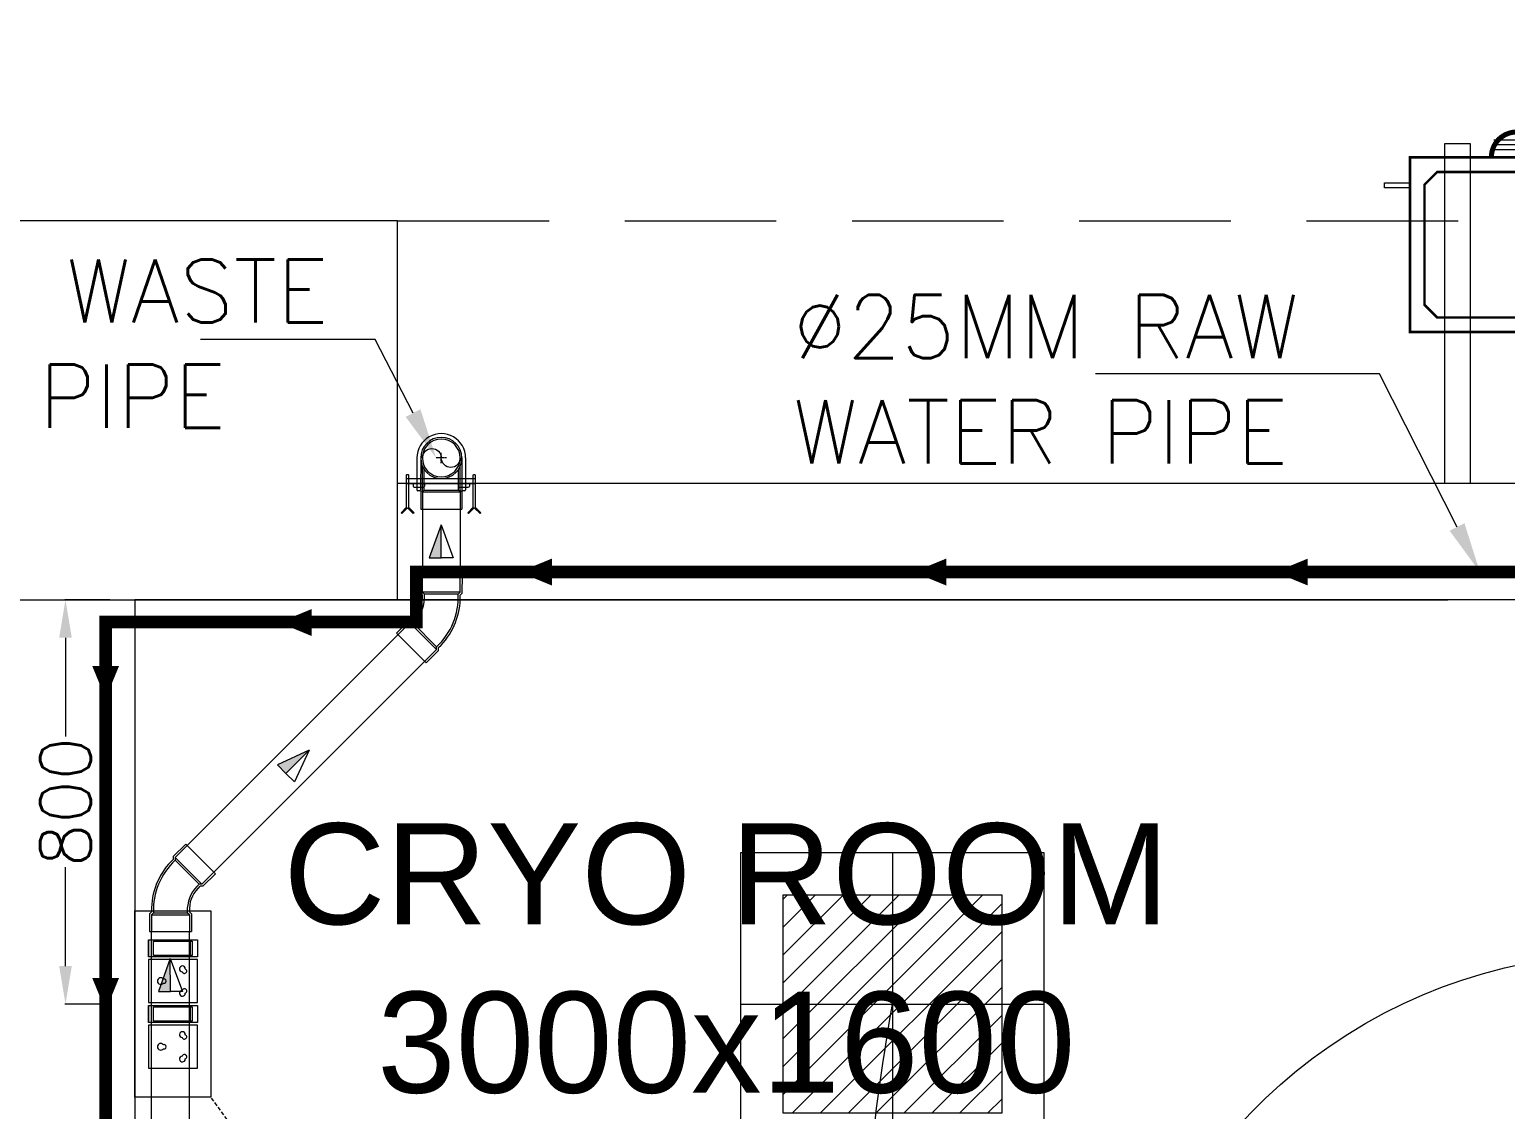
# Model space of a CAD drawing. Extents: x 3505867 to 4040009, y -660366 to -590408.
# Drawn here: x 3514875 to 3517798, y -597532 to -595394 of the extents above; entities that cross this region are included whole.
import ezdxf
from ezdxf import colors
from ezdxf.entities.mleader import LeaderData, LeaderLine
from ezdxf.math import Vec2, Vec3

# ---------------------------------------------------------------- set-up
doc = ezdxf.new("R2010")
doc.units = 0
doc.header["$LTSCALE"] = 6
doc.header["$MEASUREMENT"] = 0
for name, pattern in [('1', [0]), ('CENTER2', [1.125, 0.75, -0.125, 0.125, -0.125]), ('DASHED2', [0.375, 0.25, -0.125]), ('HIDDEN', [0.375, 0.25, -0.125])]:
    doc.linetypes.add(name, pattern=pattern)
doc.layers.get('0').update_dxf_attribs({"linetype": 'CONTINUOUS', "lineweight": 0})
doc.layers.get('Defpoints').update_dxf_attribs({"linetype": 'CONTINUOUS', "lineweight": 0})
doc.layers.add('CFT_LOOPING', color=7, linetype='1', lineweight=0, true_color=0xd6d600)
doc.layers.add('ELE-LIGHTING WIRING', color=7, linetype='CONTINUOUS', lineweight=0, true_color=0x63d7b6)
for name, color, linetype, lineweight in [('Chajja', 7, 'CONTINUOUS', 0), ('COL', 5, 'CONTINUOUS', 0), ('DIM', 7, 'CONTINUOUS', 0), ('ELE 36W EMERGENCY LIGHT', 5, 'CONTINUOUS', 0), ('ELE- DBS', 1, 'CONTINUOUS', 0), ('ELE-2NOS OF 6-16 RAW POWER SOCKET', 1, 'CONTINUOUS', 0), ('ELE-36W EMERGENCY  LED LIGHT', 7, 'CONTINUOUS', 0), ('ELE-CABLE TRAY', 31, 'CONTINUOUS', 0), ('ELE. 2N0S OF 6-16 UPS SOCKETS', 191, 'CONTINUOUS', 0), ('ELE. DB', 1, 'CONTINUOUS', 0), ('HTL-AC UNIT', 5, 'CONTINUOUS', 0), ('PHE-SP', 1, 'CONTINUOUS', 0), ('phe-text', 1, 'CONTINUOUS', 0), ('PL- WASTE PIPE', 6, 'CONTINUOUS', 0), ('PL-CLAMP', 211, 'CONTINUOUS', 0), ('PL-RA WATER SUPPLY PIPE', 100, 'CONTINUOUS', 0), ('PL-SOFT  WATER SUPPLY PIPE', 162, 'CONTINUOUS', 0), ('PL-SOIL PIPE', 1, 'CONTINUOUS', 0), ('PL-WATER PIPING', 1, 'CONTINUOUS', 0), ('Single Leaf Door', 4, 'CONTINUOUS', 0), ('WALL', 10, 'CONTINUOUS', 0)]:
    doc.layers.add(name, color=color, linetype=linetype, lineweight=lineweight)
doc.styles.add('ARIAL', font='arial.ttf')
doc.styles.add('ROMANS', font='romans.shx')
doc.styles.get("Standard").update_dxf_attribs({"font": 'SIMPLEX'})
doc.dimstyles.new('AC DIM', dxfattribs={"dimtxt": 200, "dimasz": 200, "dimexe": 0.18, "dimexo": 50, "dimgap": 50, "dimtad": 1, "dimdec": 0, "dimzin": 12, "dimdsep": 46, "dimtxsty": 'ROMANS', "dimcen": 0, "dimclrt": 7, "dimadec": 0, "dimazin": 0, "dimtfac": 1, "dimtdec": 0, "dimtix": 1, "dimtofl": 0, "dimtmove": 0, "dimatfit": 3, "dimfxl": 1, "dimtolj": 1, "dimtzin": 12, "dimarcsym": 0})
doc.dimstyles.new('AEPL1', dxfattribs={"dimtxt": 100, "dimasz": 75, "dimexe": 1.25, "dimexo": 50, "dimtad": 0, "dimdec": 0, "dimtxsty": 'ROMANS', "dimcen": 2.5, "dimclrd": 7, "dimclre": 7, "dimadec": 0, "dimazin": 0, "dimtfac": 1, "dimtdec": 0, "dimtmove": 0, "dimatfit": 3, "dimfxl": 1, "dimlwd": 0, "dimlwe": 0, "dimarcsym": 0})

# ---------------------------------------------------------------- blocks, each defined once
blk = doc.blocks.new('1000x2100x100 SD')
at = {"layer": 'Single Leaf Door'}
for points in [[(44.2, 338.9), (49.1, 338.9), (49.1, 635.4), (44.2, 635.4)], [(87.8, 635.4), (82.8, 635.4), (82.8, 338.9), (87.8, 338.9)]]:
    blk.add_hatch(color=6, dxfattribs=at).paths.add_polyline_path(points)
at = {"layer": 'Single Leaf Door', "color": 8}
for p, q in [((44.2, 100), (44.2, 1004.2)), ((44.2, 1004.2), (87.8, 1004.2)), ((66, 635.4), (66, 1004.2)), ((87.8, 1004.2), (87.8, 100)), ((29.8, 946.7), (29.8, 928.8)), ((44.2, 948.7), (31.7, 948.7)), ((44.2, 948.7), (44.2, 926.8)), ((31.7, 926.8), (44.2, 926.8)), ((66, 100), (66, 338.9)), ((0, 100), (0, 0)), ((40.2, 100), (0, 100)), ((2, 98), (2, 2)), ((38.2, 98), (2, 98)), ((38.2, 3), (38.2, 98)), ((40.2, 5), (40.2, 100)), ((87.8, 100), (44.2, 100)), ((959.8, 5), (959.8, 100)), ((959.8, 100), (1000, 100)), ((961.8, 3), (961.8, 98)), ((961.8, 98), (998, 98)), ((998, 98), (998, 2)), ((1000, 100), (1000, 0)), ((0, 0), (40.2, 0)), ((2, 2), (40.2, 2)), ((50.1, 3), (38.2, 3)), ((52.1, 5), (40.2, 5)), ((40.2, 2), (50.1, 2)), ((40.2, 0), (52.1, 0)), ((50.1, 2), (50.1, 3)), ((52.1, 0), (52.1, 5)), ((947.9, 5), (959.8, 5)), ((947.9, 0), (947.9, 5)), ((959.8, 0), (947.9, 0)), ((949.9, 3), (961.8, 3)), ((949.9, 2), (949.9, 3)), ((959.8, 2), (949.9, 2)), ((998, 2), (959.8, 2)), ((1000, 0), (959.8, 0))]:
    blk.add_line(p, q, dxfattribs=at)
at = {"layer": 'Single Leaf Door', "color": 6}
for p, q in [((87.8, 635.4), (44.2, 635.4)), ((44.2, 635.4), (44.2, 338.9)), ((49.1, 338.9), (49.1, 635.4)), ((82.8, 338.9), (82.8, 635.4)), ((87.8, 338.9), (87.8, 635.4)), ((44.2, 338.9), (87.8, 338.9))]:
    blk.add_line(p, q, dxfattribs=at)
at = {"layer": 'Single Leaf Door', "color": 6, "ltscale": 100}
blk.add_line((82.8, 635.4), (82.8, 338.9), dxfattribs=at)
at = {"layer": 'Single Leaf Door', "color": 6}
for points in [[(44.2, 635.4), (44.2, 338.9), (49.1, 338.9), (49.1, 635.4), (44.2, 635.4)], [(87.8, 635.4), (87.8, 338.9), (82.8, 338.9), (82.8, 635.4), (87.8, 635.4)]]:
    blk.add_lwpolyline(points, dxfattribs=at)
at = {"layer": 'Single Leaf Door', "ltscale": 5000}
blk.add_lwpolyline([(44.2, 635.4), (44.2, 338.9), (49.1, 338.9), (49.1, 635.4), (44.2, 635.4)], dxfattribs=at)
at = {"layer": 'Single Leaf Door', "color": 8}
for centre, radius, start, end in [((-69.3, -19.8), 1036, 6.6418, 81.2791), ((29.8, 937.7), 3.72, 90, 270), ((31.7, 946.7), 1.98, 90, 180), ((31.7, 928.8), 1.98, 180, 270)]:
    blk.add_arc(centre, radius, start, end, dxfattribs=at)
blk = doc.blocks.new('CIVIL IVF')
at = {"layer": 'Chajja', "color": 8, "linetype": 'HIDDEN', "ltscale": 200}
blk.add_line((-28190, 18165.2), (-23015, 18165.2), dxfattribs=at)
at = {"layer": 'COL', "color": 8}
blk.add_lwpolyline([(-28940, 17415.2), (-28190, 17415.2), (-28190, 18165.2), (-28940, 18165.2)], close=True, dxfattribs=at)
at = {"layer": 'WALL', "color": 8, "linetype": 'ByBlock'}
for p, q in [((-23015, 17645.2), (-28190, 17645.2)), ((-28710, 17415.2), (-28710, 11450.2)), ((-28710, 17415.2), (-28710, 11450.2)), ((-25710, 17415.2), (-28190, 17415.2))]:
    blk.add_line(p, q, dxfattribs=at)
at = {"layer": 'WALL', "color": 8, "lineweight": 0}
blk.add_line((-26530, 17415.2), (-28710, 17415.2), dxfattribs=at)
at = {"layer": 'WALL', "color": 8, "linetype": 'ByBlock'}
blk.add_lwpolyline([(-28940, 10700.2), (-28940, 17415.2), (-26110, 17415.2)], dxfattribs=at)
at = {"layer": 'Single Leaf Door', "color": 8, "xscale": -1}
blk.add_blockref('1000x2100x100 SD', (-25825, 15699.2), dxfattribs=at)
at = {"layer": 'DIM', "color": 8, "insert": (-27539, 16704.8), "char_height": 200, "width": 1982.81, "attachment_point": 5, "style": 'ARIAL'}
blk.add_mtext('CRYO ROOM 3000x1600', dxfattribs=at)
blk = doc.blocks.new('54Y')
at = {"layer": 'ELE. 2N0S OF 6-16 UPS SOCKETS', "color": 140, "lineweight": 0}
for p, q in [((26.5, 311.5), (26.5, 277.7)), ((26.5, 277.7), (26.5, 311.5)), ((26.5, 311.5), (123.5, 311.5)), ((26.5, 311.5), (123.5, 311.5)), ((37, 280.5), (37, 308.7)), ((37, 308.7), (113, 308.7)), ((109.6, 308.7), (109.6, 280.5)), ((113, 308.7), (113, 280.5)), ((123.5, 311.5), (123.5, 277.7)), ((123.5, 277.7), (26.5, 277.7)), ((123.5, 272.1), (26.5, 272.1)), ((26.5, 272.1), (26.5, 187.1)), ((113, 280.5), (37, 280.5)), ((123.5, 187.1), (123.5, 272.1)), ((26.5, 187.1), (123.5, 187.1)), ((26.5, 181.4), (26.5, 147.6)), ((26.5, 147.6), (26.5, 181.4)), ((26.5, 181.4), (123.5, 181.4)), ((26.5, 181.4), (123.5, 181.4)), ((37, 150.4), (37, 178.6)), ((37, 178.6), (113, 178.6)), ((109.6, 178.6), (109.6, 150.4)), ((113, 178.6), (113, 150.4)), ((123.5, 181.4), (123.5, 147.6)), ((123.5, 147.6), (26.5, 147.6)), ((113, 150.4), (37, 150.4)), ((26.5, 142), (26.5, 57)), ((123.5, 142), (26.5, 142)), ((123.5, 57), (123.5, 142)), ((26.5, 57), (123.5, 57))]:
    blk.add_line(p, q, dxfattribs=at)
blk.add_lwpolyline([(150, 368.5), (150, 0), (0, 0), (0, 368.5)], close=True, dxfattribs=at)
for centre, radius, start, end in [((51, 229.6), 6.62, 37.1584, 322.8416), ((93.9, 253.8), 5.7, 357.49, 264.7311), ((97.9, 249.3), 4.6, 194.9049, 67.3162), ((57.7, 229.6), 4.22, 251.4031, 108.5969), ((93.9, 205.3), 5.7, 95.2689, 2.51), ((97.9, 209.8), 4.6, 292.6838, 165.0951), ((93.9, 123.7), 5.7, 357.49, 264.7311), ((97.9, 119.2), 4.6, 194.9049, 67.3162), ((51, 99.5), 6.62, 37.1584, 322.8416), ((57.7, 99.5), 4.22, 251.4031, 108.5969), ((93.9, 75.2), 5.7, 95.2689, 2.51), ((97.9, 79.7), 4.6, 292.6838, 165.0951)]:
    blk.add_arc(centre, radius, start, end, dxfattribs=at)
blk = doc.blocks.new('*D450')
at = {"layer": 'Defpoints', "color": 0, "linetype": 'ByBlock', "transparency": 16777216}
for p in [(4957.4, 17180), (5095, 17180), (5095, 16380)]:
    blk.add_point(p, dxfattribs=at)
at = {"layer": 'ELE-CABLE TRAY', "color": 7, "linetype": 'ByBlock', "lineweight": 0, "transparency": 16777216}
for p, q in [((5045, 17180), (4956.2, 17180)), ((4957.4, 17105), (4957.4, 16909.2)), ((4957.4, 16455), (4957.4, 16650.8)), ((5045, 16380), (4956.2, 16380))]:
    blk.add_line(p, q, dxfattribs=at)
at = {"layer": 'ELE-CABLE TRAY', "color": 7, "linetype": 'ByBlock', "transparency": 16777216}
for points in [[(4969.9, 17105), (4944.9, 17105), (4957.4, 17180)], [(4944.9, 16455), (4969.9, 16455), (4957.4, 16380)]]:
    blk.add_solid(points, dxfattribs=at)
at = {"layer": 'ELE-CABLE TRAY', "color": 0, "linetype": 'ByBlock', "transparency": 16777216, "insert": (4957.4, 16780), "char_height": 100, "attachment_point": 5, "rotation": 90, "style": 'ROMANS'}
blk.add_mtext('800', dxfattribs=at)
blk = doc.blocks.new('clamp')
at = {"layer": 'PL-CLAMP'}
for p, q in [((156.2, 205.8), (161.2, 205.8)), ((105.4, 198.4), (168.6, 198.4)), ((105.4, 191.1), (168.6, 191.1)), ((156.2, 183.7), (161.2, 183.7)), ((163.2, 185.7), (163.2, 203.8)), ((170.6, 196.4), (170.6, 193.1)), ((105.4, 109.4), (168.6, 109.4)), ((105.4, 102), (168.6, 102)), ((156.2, 116.8), (161.2, 116.8)), ((156.2, 94.7), (161.2, 94.7)), ((163.2, 96.7), (163.2, 114.8)), ((170.6, 107.4), (170.6, 104))]:
    blk.add_line(p, q, dxfattribs=at)
for points in [[(138.4, 216.5, -0.414214), (139.4, 217.5), (203.1, 217.5), (214, 228.4), (215.4, 227), (203.9, 215.5), (215.3, 204), (213.9, 202.6), (203, 213.5), (139.4, 213.5, -0.414214), (138.4, 214.5), (138.4, 216.5)], [(138.4, 84.3, -0.414214), (139.4, 85.3), (203.1, 85.3), (214, 96.3), (215.4, 94.9), (203.9, 83.3), (215.3, 71.9), (213.9, 70.5), (203, 81.3), (139.4, 81.3, -0.414214), (138.4, 82.3), (138.4, 84.3)]]:
    blk.add_lwpolyline(points, format="xyb", dxfattribs=at)
for points in [[(146.2, 81.3), (146.2, 217.5)], [(156.2, 81.3), (156.2, 217.5)]]:
    blk.add_lwpolyline(points, dxfattribs=at)
for centre, radius, start, end in [((161.2, 203.8), 2, 0, 90), ((105.4, 150.2), 48.2, 90, 270), ((161.2, 185.7), 2, 270, 0), ((168.6, 196.4), 2, 0, 90), ((168.6, 193.1), 2, 270, 0), ((161.2, 114.8), 2, 0, 90), ((161.2, 96.7), 2, 270, 0), ((168.6, 107.4), 2, 0, 90), ((168.6, 104), 2, 270, 0)]:
    blk.add_arc(centre, radius, start, end, dxfattribs=at)
blk = doc.blocks.new('RISER UP 100')
at = {"color": 0, "linetype": 'Continuous'}
for p, q in [((-98.5, 60), (-148.5, 60)), ((-148.5, -60), (-148.5, 60)), ((-98.5, 60), (-93.5, 55)), ((-93.5, 55), (-24, 55)), ((-98.5, -60), (-148.5, -60)), ((-98.5, -60), (-93.5, -55)), ((-93.5, -55), (-24, -55))]:
    blk.add_line(p, q, dxfattribs=at)
at = {"color": 8, "linetype": 'Continuous', "lineweight": 0, "ltscale": 0.005}
for p, q in [((-98.5, 55), (-148.5, 55)), ((-98.5, -55), (-98.5, 55)), ((-98.5, 55), (-93.5, 50)), ((-93.5, -50), (-93.5, 50)), ((-93.5, 50), (-33.2, 50)), ((-98.5, -55), (-148.5, -55)), ((-98.5, -55), (-93.5, -50)), ((-93.5, -50), (-33.2, -50))]:
    blk.add_line(p, q, dxfattribs=at)
at = {"color": 8, "linetype": 'CENTER2', "lineweight": 0}
for p, q in [((-15, 0), (15, 0)), ((0, 15), (0, -15))]:
    blk.add_line(p, q, dxfattribs=at)
at = {"color": 0, "linetype": 'Continuous'}
blk.add_circle((0, 0), 60, dxfattribs=at)
at = {"color": 8, "linetype": 'Continuous', "lineweight": 0, "ltscale": 0.005}
blk.add_circle((0, 0), 55, dxfattribs=at)
at = {"color": 8, "linetype": 'Continuous', "lineweight": 0}
for centre, start, end in [((0, 27.5), 90, 270), ((0, -27.5), 270, 90)]:
    blk.add_arc(centre, 27.5, start, end, dxfattribs=at)
blk = doc.blocks.new('100 ELBOW')
at = {"color": 0, "linetype": 'Continuous'}
for p, q in [((72.2, 60.9), (66.6, 55.2)), ((72.2, 60.9), (123.7, 60.9)), ((123.7, 60.9), (123.7, -60.9)), ((-77.3, 0.5), (-85.9, -8)), ((-94.1, -8), (-130.6, -44.4)), ((-94.1, -8), (-85.9, -8)), ((-130.6, -44.4), (-44.4, -130.6)), ((-0.4, -78.2), (-8, -85.8)), ((72.2, -60.9), (66.4, -55.1)), ((72.2, -60.9), (123.7, -60.9)), ((-8, -94.1), (-44.4, -130.6)), ((-8, -94.1), (-8, -85.8))]:
    blk.add_line(p, q, dxfattribs=at)
at = {"color": 8, "linetype": 'Continuous', "lineweight": 0, "ltscale": 0.005}
for p, q in [((68.7, -49.1), (68.7, 49.1)), ((74.6, 55), (68.9, 49.3)), ((74.6, -55), (74.6, 55)), ((74.6, 55), (123.7, 55)), ((-91.7, -13.9), (-126.4, -48.6)), ((-91.7, -13.9), (-13.9, -91.7)), ((-91.7, -13.9), (-83.3, -13.9)), ((-83.4, -13.9), (-13.9, -83.3)), ((-4.5, -73.9), (-13.9, -83.3)), ((-13.9, -91.7), (-13.9, -83.3)), ((74.6, -55), (68.9, -49.3)), ((74.6, -55), (123.7, -55)), ((-13.9, -91.7), (-48.6, -126.4))]:
    blk.add_line(p, q, dxfattribs=at)
at = {"color": 8, "linetype": 'Continuous', "ltscale": 0.005}
blk.add_line((-72.3, -2.8), (-73.3, -3.7), dxfattribs=at)
at = {"color": 8, "linetype": 'Continuous', "lineweight": 0, "ltscale": 0.005}
for centre, radius, start, end in [((61.5, -148.1), 197.5, 87.8618, 137.18), ((60.9, -147.1), 98.2, 85.3383, 131.766)]:
    blk.add_arc(centre, radius, start, end, dxfattribs=at)
at = {"color": 0, "linetype": 'Continuous'}
for centre, radius, start, end in [((61.6, -148.2), 203.5, 88.5977, 133.0508), ((60.9, -147.1), 92.3, 86.6643, 131.6643)]:
    blk.add_arc(centre, radius, start, end, dxfattribs=at)
blk = doc.blocks.new('A$C0B1B3CFA')
at = {"layer": 'PHE-SP'}
h = blk.add_hatch(color=7, dxfattribs=at)
h.dxf.hatch_style = 1
h.paths.add_polyline_path([(-0.0495, 0.0226), (-0.0495, 0), (0.0124, 0)])
at = {"layer": 'PHE-SP', "color": 7}
for points in [[(-0.0495, 0), (0.0124, 0), (-0.0495, 0.0226), (-0.0495, 0)], [(-0.0495, 0), (0.0124, 0), (-0.0495, -0.0226), (-0.0495, 0)]]:
    blk.add_lwpolyline(points, dxfattribs=at)
blk = doc.blocks.new('Z$W@#3BD47561')
at = {"layer": 'PHE-SP', "xscale": 49.00933755098914, "yscale": 49.00933755098914, "zscale": 49.00933755098914, "rotation": 270}
blk.add_blockref('A$C0B1B3CFA', (0, 0), dxfattribs=at)
blk = doc.blocks.new('Z$W@#4AA511D8')
at = {"layer": 'phe-text', "linetype": 'ByBlock', "lineweight": -2, "ltscale": 0.5, "xscale": 0.0244727334018079, "yscale": 0.0244727334018079, "zscale": 0.0244727334018079, "rotation": 270}
blk.add_blockref('Z$W@#3BD47561', (0.0148, 0), dxfattribs=at)
blk = doc.blocks.new('ELE.EMERGENCY 40W LED LIGHT')
at = {"layer": 'ELE-36W EMERGENCY  LED LIGHT'}
h = blk.add_hatch(dxfattribs=at)
h.set_pattern_fill('ANSI31', color=5, scale=300, style=0)
h.paths.add_polyline_path([(-207.7, -207.7), (-207.7, 207.7), (207.7, 207.7), (207.7, -207.7)])
for p, q in [((0, 288), (0, -288)), ((-288, 0), (288, 0))]:
    blk.add_line(p, q, dxfattribs=at)
for points in [[(-288, -288), (-288, 288), (288, 288), (288, -288)], [(-207.7, -207.7), (-207.7, 207.7), (207.7, 207.7), (207.7, -207.7)]]:
    blk.add_lwpolyline(points, close=True, dxfattribs=at)
blk = doc.blocks.new('WETRWER')
at = {"layer": 'ELE-LIGHTING WIRING', "color": 254, "linetype": 'ByBlock'}
blk.add_spline([(-20776.6, 15574.2), (-20977.4, 16026.6), (-20950, 16615.2)], degree=3, dxfattribs=at)
at = {"layer": 'ELE 36W EMERGENCY LIGHT', "xscale": 1.041666666677768, "yscale": 1.041666666677768, "zscale": 1.041666666677768}
blk.add_blockref('ELE.EMERGENCY 40W LED LIGHT', (-20950, 16615.2), dxfattribs=at)
blk = doc.blocks.new('SFDS')
at = {"layer": 'CFT_LOOPING', "color": 7, "linetype": 'DASHED2', "ltscale": 5}
blk.add_line((5316.9, 16096.7), (5245, 16195.8), dxfattribs=at)
at = {"layer": 'ELE-2NOS OF 6-16 RAW POWER SOCKET', "color": 254, "linetype": 'ByBlock'}
blk.add_blockref('54Y', (5095, 16195.8), dxfattribs=at)
at = {"layer": 'ELE-CABLE TRAY', "color": 0, "linetype": 'ByBlock'}
dim = blk.add_linear_dim(base=(4957.4, 17180), p1=(5095, 16380), p2=(5095, 17180), angle=90, dimstyle='AEPL1', dxfattribs=at)
dim.commit()
dim.dimension.update_dxf_attribs({"geometry": '*D450', "text_midpoint": (4957.4, 16780)})
blk = doc.blocks.new('ETWER')
at = {"layer": 'PL- WASTE PIPE', "linetype": 'ByBlock', "lineweight": 0, "ltscale": 5}
for p, q in [((5664.2, 17359.7), (5664.2, 17228.5)), ((5739.2, 17359.7), (5739.2, 17228.5)), ((5198.3, 16693.8), (5615.5, 17111)), ((5251.3, 16640.7), (5668.6, 17058)), ((5127.7, 11893.8), (5127.7, 16523.3)), ((5202.7, 11893.8), (5202.7, 16523.3))]:
    blk.add_line(p, q, dxfattribs=at)
at = {"layer": 'PL-SOFT  WATER SUPPLY PIPE', "color": 3, "const_width": 25}
blk.add_lwpolyline([(8160.3, 17235), (5652.1, 17235), (5652.1, 17136.1), (5036.9, 17136.1), (5036.9, 11234.7), (5659.5, 11234.7), (5659.5, 11165.1), (6444, 11165.1)], dxfattribs=at)
at = {"layer": 'PL-WATER PIPING', "color": 61}
for points in [[(5920.6, 17235, 53.3, 0, 0), (5855.8, 17235, 0, 0, 0)], [(6701.4, 17235, 53.3, 0, 0), (6636.6, 17235, 0, 0, 0)], [(7417.5, 17235, 53.3, 0, 0), (7352.7, 17235, 0, 0, 0)], [(5444.8, 17135.1, 53.3, 0, 0), (5380, 17135.1, 0, 0, 0)], [(5036.9, 17049.3, 53.3, 0, 0), (5036.9, 16984.5, 0, 0, 0)], [(5036.9, 16431.7, 53.3, 0, 0), (5036.9, 16366.9, 0, 0, 0)]]:
    blk.add_lwpolyline(points, format="xyseb", dxfattribs=at)
at = {"layer": 'PL- WASTE PIPE', "linetype": 'ByBlock', "ltscale": 5}
for name, p, xscale, yscale, zscale, rotation in [('RISER UP 100', (5701.6, 17460.8), -0.6804665603485837, 0.6804665603485837, 0.6804665595408722, 269.9999999999997), ('100 ELBOW', (5701.7, 17144.1), 0.6818181811568929, 0.6818181824598778, 0.6818181817632315, 225.0000000000001), ('100 ELBOW', (5165.2, 16607.6), 0.6818181811568929, 0.6818181824598778, 0.6818181817632315, 45.00000000000026)]:
    blk.add_blockref(name, p, dxfattribs=dict(at, xscale=xscale, yscale=yscale, zscale=zscale, rotation=rotation))
at = {"layer": 'PL-CLAMP', "linetype": 'ByBlock', "xscale": 0.9999250758013818, "yscale": 0.9999250758013818, "zscale": 0.9999250752857497, "rotation": 269.9750030928284}
blk.add_blockref('clamp', (5551.4, 17566.3), dxfattribs=at)
at = {"layer": 'PL-SOIL PIPE', "color": 1, "linetype": 'Continuous'}
for p, xscale, yscale, zscale, rotation in [((5701.5, 17328.2), 876.8658294741393, 876.8658294741393, 876.8658294741393, 270.129995499921), ((5439.8, 16882.5), 876.8658294741394, 876.8658294741394, 876.8658294741394, 225.1299954999209), ((5165, 16469.9), 876.8658294741393, 876.8658294741393, 876.8658294741393, 270.129995499921)]:
    blk.add_blockref('Z$W@#4AA511D8', p, dxfattribs=dict(at, xscale=xscale, yscale=yscale, zscale=zscale, rotation=rotation))
at = {"layer": 'PL- WASTE PIPE', "linetype": 'ByBlock', "lineweight": 0, "ltscale": 5, "insert": (4294.1, 17853.9), "char_height": 125, "width": 1332.591, "attachment_point": 1, "style": 'ROMANS'}
blk.add_mtext('%%c75MM WASTE WATER PIPE', dxfattribs=at)
at = {"layer": 'PL-RA WATER SUPPLY PIPE', "lineweight": 0, "ltscale": 0.01, "insert": (6397.8, 17783.4), "char_height": 125, "width": 1332.591, "attachment_point": 1, "style": 'ROMANS'}
blk.add_mtext('%%c25MM RAW WATER PIPE', dxfattribs=at)
at = {"layer": 'PL- WASTE PIPE', "linetype": 'ByBlock', "lineweight": 0, "ltscale": 5}
ml = blk.add_multileader_mtext('Standard', dxfattribs=at)
ml.set_content(' ', color=256)
ml.set_leader_properties()
ml.build(insert=Vec2(0, 0))
ml.multileader.update_dxf_attribs({"text_right_attachment_type": 6, "dogleg_length": 265, "arrow_head_size": 100})
ctx = ml.context
ctx.base_point, ctx.char_height, ctx.arrow_head_size, ctx.landing_gap_size, ctx.plane_origin, ctx.plane_x_axis = Vec3(5205.7, 17755.3), 100, 100, 50, Vec3(5780.3, 17315.3), Vec3(-1, 0)
ctx.right_attachment = 6
notes = []
notes.append((ctx, [(0, (1, 1, 0), (5570.7, 17695.3), (-1, 0), 265, [(0, [(5691.4, 17460.8)], 0, [])])]))
ctx.mtext.insert, ctx.mtext.flow_direction = Vec3(5255.7, 17815.3), 5
at = {"layer": 'PL-RA WATER SUPPLY PIPE', "ltscale": 0.01}
ml = blk.add_multileader_mtext('Standard', dxfattribs=at)
ml.set_content(' ', color=256)
ml.set_leader_properties()
ml.build(insert=Vec2(0, 0))
ml.multileader.update_dxf_attribs({"text_right_attachment_type": 6, "dogleg_length": 481.5, "arrow_head_size": 100})
ctx = ml.context
ctx.base_point, ctx.char_height, ctx.arrow_head_size, ctx.landing_gap_size, ctx.plane_origin, ctx.plane_x_axis = Vec3(6977.7, 17687.2), 100, 100, 50, Vec3(8212.8, 17627.2), Vec3(-1, 0)
ctx.right_attachment = 6
notes.append((ctx, [(0, (1, 1, 0), (7559.2, 17627.2), (-1, 0), 481.5, [(0, [(7758.3, 17235)], 0, [])])]))
ctx.mtext.insert, ctx.mtext.flow_direction = Vec3(7027.7, 17747.2), 5
for ctx, leaders in notes:
    for number, flags, end, landing, length, lines in leaders:
        leader = LeaderData()
        leader.index, (leader.has_last_leader_line, leader.has_dogleg_vector, leader.attachment_direction) = number, flags
        leader.last_leader_point, leader.dogleg_vector, leader.dogleg_length = Vec3(end), Vec3(landing), length
        for number, points, colour, breaks in lines:
            line = LeaderLine()
            line.index, line.vertices, line.color, line.breaks = number, Vec3.list(points), colors.encode_raw_color(colour), breaks
            leader.lines.append(line)
        ctx.leaders.append(leader)
blk = doc.blocks.new('ODU')
at = {"layer": 'HTL-AC UNIT'}
for p, q in [((3484013.2, -610684.5, 0), (3483479.8, -610684.5, 0)), ((3483791.5, -610668.6, 0), (3483791.5, -610718.6, 0)), ((3484013.2, -610694.2, 0), (3483479.8, -610694.2, 0)), ((3484013.2, -610703.9, 0), (3483479.8, -610703.9, 0))]:
    blk.add_line(p, q, dxfattribs=at)
at = {"layer": 'HTL-AC UNIT', "const_width": 10, "elevation": 0}
blk.add_lwpolyline([(3483475.1, -610718.6), (3483475.1, -610718.6, -0.414214), (3483525.1, -610668.6), (3483967.9, -610668.6, -0.414214), (3484017.9, -610718.6), (3484017.9, -610718.6)], format="xyb", dxfattribs=at)
at = {"layer": 'HTL-AC UNIT', "elevation": 0}
for points in [[(3483383, -611364.6), (3483383, -610691.3), (3483433, -610691.3), (3483433, -611364.6), (3483383, -611364.6)], [(3484148.8, -611364.6), (3484148.8, -610691.3), (3484198.8, -610691.3), (3484198.8, -611364.6), (3484148.8, -611364.6)]]:
    blk.add_lwpolyline(points, dxfattribs=at)
at = {"layer": 'HTL-AC UNIT', "const_width": 5, "elevation": 0}
for points in [[(3483313.8, -610718.6), (3484268.8, -610718.6), (3484268.8, -611064.6), (3483313.8, -611064.6)], [(3483367.8, -610747.7), (3484214.8, -610747.7), (3484239.8, -610772.7), (3484239.8, -611010.6), (3484214.8, -611035.6), (3483367.8, -611035.6), (3483342.8, -611010.6), (3483342.8, -610772.7)]]:
    blk.add_lwpolyline(points, close=True, dxfattribs=at)
at = {"layer": 'HTL-AC UNIT', "elevation": 0}
blk.add_lwpolyline([(3483263.8, -610769.2), (3483313.8, -610769.2), (3483313.8, -610779.2), (3483263.8, -610779.2)], close=True, dxfattribs=at)
at = {"layer": 'HTL-AC UNIT'}
for centre, radius, start, end in [((3483666.2, -610864.4, 0), 196, 87.3624, 131.9453), ((3483789.1, -610736.6, 0), 96.6, 135.2739, 169.2801), ((3483793.9, -610736.6, 0), 96.6, 10.7199, 44.7261), ((3483907.8, -610718.6, 0), 50, 0, 90)]:
    blk.add_arc(centre, radius, start, end, dxfattribs=at)
for points in [[(3483551, -610465.7, 0), (3483551, -610635.2, 0)], [(3483634.7, -610465.7, 0), (3483634.7, -610635.2, 0)], [(3483716.2, -610465.7, 0), (3483716.2, -610635.2, 0)], [(3483791.5, -610465.7, 0), (3483791.5, -610635.2, 0)], [(3483866.7, -610465.7, 0), (3483866.7, -610635.2, 0)], [(3483942, -610465.7, 0), (3483942, -610635.2, 0)]]:
    blk.add_leader(points, dimstyle='AC DIM', override={"dimasz": 75, "dimtad": 0}, dxfattribs=at)

msp = doc.modelspace()

# ---------------------------------------------------------------- block references
at = {"linetype": 'ByBlock'}
msp.add_blockref('CIVIL IVF', (3543794, -613938.4), dxfattribs=at)
at = {"layer": 'ELE- DBS', "color": 0, "linetype": 'ByBlock'}
msp.add_blockref('SFDS', (3509989, -613703.2), dxfattribs=at)
at = {"layer": 'ELE. DB', "color": 0, "linetype": 'ByBlock'}
msp.add_blockref('WETRWER', (3537534, -613938.4), dxfattribs=at)
at = {"layer": 'HTL-AC UNIT', "linetype": 'ByBlock'}
msp.add_blockref('ODU', (34294.9, 15071.4, 0), dxfattribs=at)
at = {"layer": 'PHE-SP', "color": 0, "linetype": 'ByBlock'}
msp.add_blockref('ETWER', (3509989, -613703.2), dxfattribs=at)

doc.saveas('drawing.dxf')
